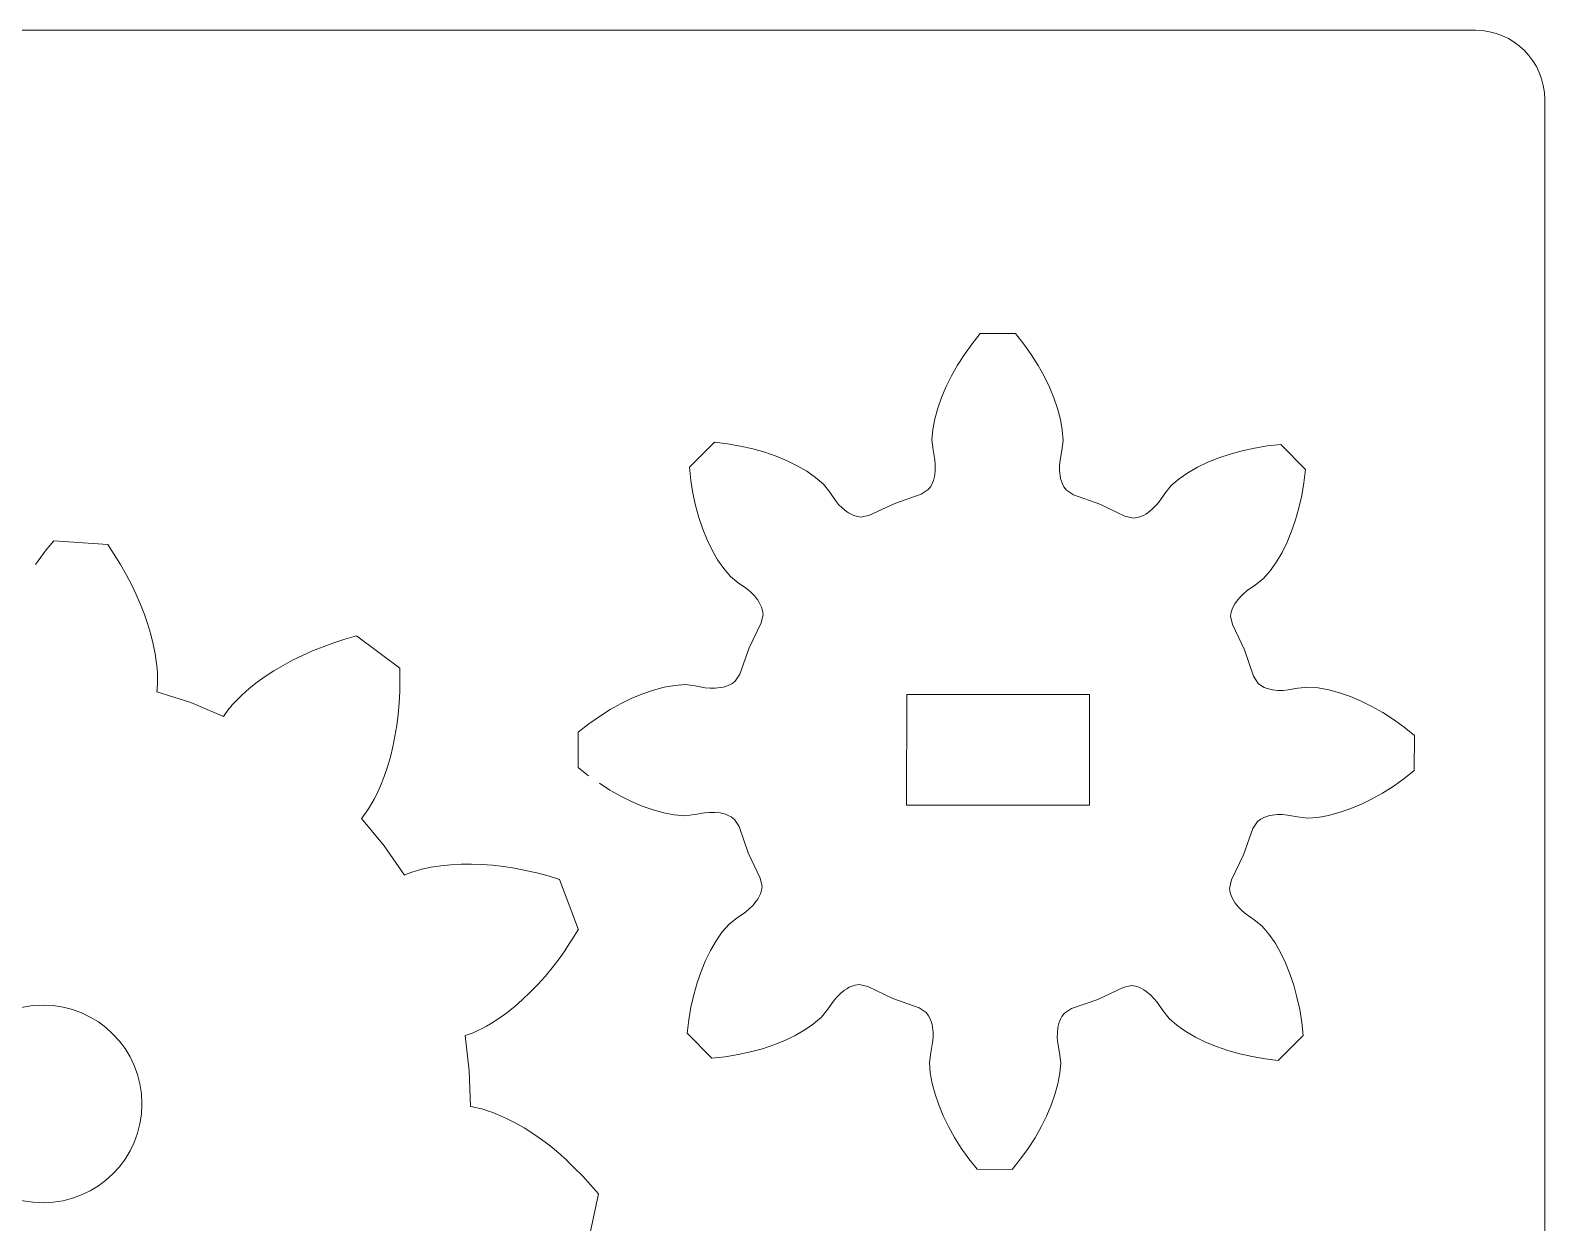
# Model space of a CAD drawing. Header units: centimetres. Extents: x -12 to 12.2, y -9.7 to 9.5.
# Drawn here: x 7.853 to 12.232, y 6.081 to 9.53 of the extents above; entities that cross this region are included whole.
import ezdxf

# ---------------------------------------------------------------- set-up
doc = ezdxf.new("R2010")
doc.units = ezdxf.units.CM
doc.header["$MEASUREMENT"] = 0
doc.layers.add('layer 1', color=7, linetype='Continuous')

msp = doc.modelspace()

# ---------------------------------------------------------------- linework, layer by layer
at = {"layer": 'layer 1', "color": 250, "lineweight": 18}
for points in [[(-11.76837, 9.52994), (-11.76837, 9.52994), (12.03219, 9.52994), (12.03219, 9.52994)], [(12.03219, 9.52994), (12.14265, 9.52994), (12.23219, 9.4404), (12.23219, 9.32994)], [(12.23219, 9.32994), (12.23219, 9.32994), (12.23219, -9.54412), (12.23219, -9.54412)], [(10.57625, 8.62316), (10.57625, 8.62316), (10.60031, 8.65336), (10.60031, 8.65336)], [(10.60031, 8.65336), (10.60031, 8.65336), (10.7022, 8.65296), (10.7022, 8.65296)], [(10.7022, 8.65296), (10.7022, 8.65296), (10.72603, 8.62258), (10.72603, 8.62258)], [(10.53439, 8.56166), (10.53439, 8.56166), (10.55426, 8.59256), (10.55426, 8.59256)], [(10.55426, 8.59256), (10.55426, 8.59256), (10.57625, 8.62316), (10.57625, 8.62316)], [(10.72603, 8.62258), (10.72603, 8.62258), (10.74778, 8.59181), (10.74778, 8.59181)], [(10.74778, 8.59181), (10.74778, 8.59181), (10.76741, 8.56075), (10.76741, 8.56075)], [(10.51667, 8.53054), (10.51667, 8.53054), (10.53439, 8.56166), (10.53439, 8.56166)], [(10.76741, 8.56075), (10.76741, 8.56075), (10.78488, 8.5295), (10.78488, 8.5295)], [(10.48791, 8.46808), (10.48791, 8.46808), (10.50116, 8.49932), (10.50116, 8.49932)], [(10.50116, 8.49932), (10.50116, 8.49932), (10.51667, 8.53054), (10.51667, 8.53054)], [(10.78488, 8.5295), (10.78488, 8.5295), (10.80016, 8.49816), (10.80016, 8.49816)], [(10.80016, 8.49816), (10.80016, 8.49816), (10.81316, 8.46682), (10.81316, 8.46682)], [(10.47703, 8.43693), (10.47703, 8.43693), (10.48791, 8.46808), (10.48791, 8.46808)], [(10.81316, 8.46682), (10.81316, 8.46682), (10.8238, 8.43559), (10.8238, 8.43559)], [(10.46864, 8.406), (10.46864, 8.406), (10.47703, 8.43693), (10.47703, 8.43693)], [(10.8238, 8.43559), (10.8238, 8.43559), (10.83195, 8.40459), (10.83195, 8.40459)], [(10.46052, 8.34533), (10.46052, 8.34533), (10.46298, 8.3754), (10.46298, 8.3754)], [(10.46298, 8.3754), (10.46298, 8.3754), (10.46864, 8.406), (10.46864, 8.406)], [(10.83195, 8.40459), (10.83195, 8.40459), (10.83738, 8.37395), (10.83738, 8.37395)], [(10.83738, 8.37395), (10.83738, 8.37395), (10.8396, 8.34386), (10.8396, 8.34386)], [(9.75899, 8.26655), (9.75899, 8.26655), (9.83131, 8.33832), (9.83131, 8.33832)], [(9.83131, 8.33832), (9.83131, 8.33832), (9.86965, 8.33368), (9.86965, 8.33368)], [(9.86965, 8.33368), (9.86965, 8.33368), (9.90678, 8.3273), (9.90678, 8.3273)], [(9.90678, 8.3273), (9.90678, 8.3273), (9.94263, 8.31922), (9.94263, 8.31922)], [(10.46354, 8.31635), (10.46354, 8.31635), (10.46052, 8.34533), (10.46052, 8.34533)], [(10.8396, 8.34386), (10.8396, 8.34386), (10.83636, 8.3149), (10.83636, 8.3149)], [(11.35727, 8.31374), (11.35727, 8.31374), (11.39318, 8.32154), (11.39318, 8.32154)], [(11.39318, 8.32154), (11.39318, 8.32154), (11.43036, 8.32763), (11.43036, 8.32763)], [(11.43036, 8.32763), (11.43036, 8.32763), (11.46873, 8.33197), (11.46873, 8.33197)], [(11.46873, 8.33197), (11.46873, 8.33197), (11.5405, 8.25964), (11.5405, 8.25964)], [(9.94263, 8.31922), (9.94263, 8.31922), (9.97708, 8.30948), (9.97708, 8.30948)], [(9.97708, 8.30948), (9.97708, 8.30948), (10.01004, 8.29812), (10.01004, 8.29812)], [(10.01004, 8.29812), (10.01004, 8.29812), (10.04139, 8.28515), (10.04139, 8.28515)], [(10.04139, 8.28515), (10.04139, 8.28515), (10.07101, 8.2706), (10.07101, 8.2706)], [(10.46896, 8.28787), (10.46896, 8.28787), (10.46354, 8.31635), (10.46354, 8.31635)], [(10.47017, 8.2733), (10.47017, 8.2733), (10.46896, 8.28787), (10.46896, 8.28787)], [(10.8307, 8.28646), (10.8307, 8.28646), (10.82939, 8.27191), (10.82939, 8.27191)], [(10.83636, 8.3149), (10.83636, 8.3149), (10.8307, 8.28646), (10.8307, 8.28646)], [(11.22852, 8.26611), (11.22852, 8.26611), (11.25824, 8.28044), (11.25824, 8.28044)], [(11.25824, 8.28044), (11.25824, 8.28044), (11.2897, 8.29316), (11.2897, 8.29316)], [(11.2897, 8.29316), (11.2897, 8.29316), (11.32274, 8.30426), (11.32274, 8.30426)], [(11.32274, 8.30426), (11.32274, 8.30426), (11.35727, 8.31374), (11.35727, 8.31374)], [(9.76333, 8.22818), (9.76333, 8.22818), (9.75899, 8.26655), (9.75899, 8.26655)], [(10.07101, 8.2706), (10.07101, 8.2706), (10.09869, 8.25444), (10.09869, 8.25444)], [(10.09869, 8.25444), (10.09869, 8.25444), (10.12419, 8.23661), (10.12419, 8.23661)], [(10.12419, 8.23661), (10.12419, 8.23661), (10.14704, 8.21691), (10.14704, 8.21691)], [(10.46459, 8.22752), (10.46459, 8.22752), (10.46688, 8.23548), (10.46688, 8.23548)], [(10.46688, 8.23548), (10.46688, 8.23548), (10.46848, 8.24327), (10.46848, 8.24327)], [(10.46848, 8.24327), (10.46848, 8.24327), (10.47012, 8.25847), (10.47012, 8.25847)], [(10.47012, 8.25847), (10.47012, 8.25847), (10.47017, 8.2733), (10.47017, 8.2733)], [(10.82939, 8.27191), (10.82939, 8.27191), (10.82932, 8.25707), (10.82932, 8.25707)], [(10.82932, 8.25707), (10.82932, 8.25707), (10.83085, 8.24186), (10.83085, 8.24186)], [(10.83085, 8.24186), (10.83085, 8.24186), (10.83239, 8.23406), (10.83239, 8.23406)], [(10.83239, 8.23406), (10.83239, 8.23406), (10.83461, 8.22608), (10.83461, 8.22608)], [(11.15207, 8.21301), (11.15207, 8.21301), (11.17508, 8.23253), (11.17508, 8.23253)], [(11.17508, 8.23253), (11.17508, 8.23253), (11.20071, 8.25017), (11.20071, 8.25017)], [(11.20071, 8.25017), (11.20071, 8.25017), (11.22852, 8.26611), (11.22852, 8.26611)], [(11.5405, 8.25964), (11.5405, 8.25964), (11.53586, 8.2213), (11.53586, 8.2213)], [(9.76942, 8.191), (9.76942, 8.191), (9.76333, 8.22818), (9.76333, 8.22818)], [(9.77722, 8.15509), (9.77722, 8.15509), (9.76942, 8.191), (9.76942, 8.191)], [(10.14704, 8.21691), (10.14704, 8.21691), (10.16522, 8.19414), (10.16522, 8.19414)], [(10.16522, 8.19414), (10.16522, 8.19414), (10.18133, 8.17003), (10.18133, 8.17003)], [(10.42882, 8.18817), (10.42882, 8.18817), (10.44983, 8.20149), (10.44983, 8.20149)], [(10.44983, 8.20149), (10.44983, 8.20149), (10.45685, 8.21075), (10.45685, 8.21075)], [(10.45685, 8.21075), (10.45685, 8.21075), (10.4614, 8.21932), (10.4614, 8.21932)], [(10.4614, 8.21932), (10.4614, 8.21932), (10.46459, 8.22752), (10.46459, 8.22752)], [(10.83461, 8.22608), (10.83461, 8.22608), (10.83774, 8.21786), (10.83774, 8.21786)], [(10.83774, 8.21786), (10.83774, 8.21786), (10.84222, 8.20926), (10.84222, 8.20926)], [(10.84222, 8.20926), (10.84222, 8.20926), (10.84917, 8.19995), (10.84917, 8.19995)], [(10.84917, 8.19995), (10.84917, 8.19995), (10.87007, 8.18646), (10.87007, 8.18646)], [(11.11741, 8.1664), (11.11741, 8.1664), (11.13371, 8.19038), (11.13371, 8.19038)], [(11.13371, 8.19038), (11.13371, 8.19038), (11.15207, 8.21301), (11.15207, 8.21301)], [(11.53586, 8.2213), (11.53586, 8.2213), (11.52948, 8.18417), (11.52948, 8.18417)], [(9.78669, 8.12056), (9.78669, 8.12056), (9.77722, 8.15509), (9.77722, 8.15509)], [(10.18133, 8.17003), (10.18133, 8.17003), (10.19069, 8.15881), (10.19069, 8.15881)], [(10.19069, 8.15881), (10.19069, 8.15881), (10.20114, 8.14828), (10.20114, 8.14828)], [(10.20114, 8.14828), (10.20114, 8.14828), (10.21297, 8.13859), (10.21297, 8.13859)], [(10.27989, 8.12716), (10.27989, 8.12716), (10.35276, 8.16154), (10.35276, 8.16154)], [(10.35276, 8.16154), (10.35276, 8.16154), (10.42882, 8.18817), (10.42882, 8.18817)], [(10.87007, 8.18646), (10.87007, 8.18646), (10.94592, 8.15924), (10.94592, 8.15924)], [(10.94592, 8.15924), (10.94592, 8.15924), (11.01854, 8.12429), (11.01854, 8.12429)], [(11.08553, 8.13521), (11.08553, 8.13521), (11.09744, 8.1448), (11.09744, 8.1448)], [(11.09744, 8.1448), (11.09744, 8.1448), (11.10797, 8.15525), (11.10797, 8.15525)], [(11.10797, 8.15525), (11.10797, 8.15525), (11.11741, 8.1664), (11.11741, 8.1664)], [(11.5214, 8.14833), (11.5214, 8.14833), (11.51166, 8.11388), (11.51166, 8.11388)], [(11.52948, 8.18417), (11.52948, 8.18417), (11.5214, 8.14833), (11.5214, 8.14833)], [(9.7978, 8.08752), (9.7978, 8.08752), (9.78669, 8.12056), (9.78669, 8.12056)], [(10.21297, 8.13859), (10.21297, 8.13859), (10.21958, 8.13417), (10.21958, 8.13417)], [(10.21958, 8.13417), (10.21958, 8.13417), (10.22679, 8.13009), (10.22679, 8.13009)], [(10.22679, 8.13009), (10.22679, 8.13009), (10.23482, 8.1265), (10.23482, 8.1265)], [(10.23482, 8.1265), (10.23482, 8.1265), (10.24407, 8.12358), (10.24407, 8.12358)], [(10.24407, 8.12358), (10.24407, 8.12358), (10.25556, 8.12191), (10.25556, 8.12191)], [(10.25556, 8.12191), (10.25556, 8.12191), (10.27989, 8.12716), (10.27989, 8.12716)], [(11.01854, 8.12429), (11.01854, 8.12429), (11.04281, 8.11886), (11.04281, 8.11886)], [(11.04281, 8.11886), (11.04281, 8.11886), (11.05432, 8.12044), (11.05432, 8.12044)], [(11.05432, 8.12044), (11.05432, 8.12044), (11.06359, 8.12328), (11.06359, 8.12328)], [(11.06359, 8.12328), (11.06359, 8.12328), (11.07165, 8.12682), (11.07165, 8.12682)], [(11.07165, 8.12682), (11.07165, 8.12682), (11.07889, 8.13083), (11.07889, 8.13083)], [(11.07889, 8.13083), (11.07889, 8.13083), (11.08553, 8.13521), (11.08553, 8.13521)], [(11.51166, 8.11388), (11.51166, 8.11388), (11.5003, 8.08091), (11.5003, 8.08091)], [(9.81052, 8.05606), (9.81052, 8.05606), (9.7978, 8.08752), (9.7978, 8.08752)], [(11.5003, 8.08091), (11.5003, 8.08091), (11.48733, 8.04956), (11.48733, 8.04956)], [(7.92152, 8.05309), (7.92152, 8.05309), (8.07711, 8.0427), (8.07711, 8.0427)], [(8.07711, 8.0427), (8.07711, 8.0427), (8.09614, 8.01404), (8.09614, 8.01404)], [(8.09614, 8.01404), (8.09614, 8.01404), (8.11391, 7.98523), (8.11391, 7.98523)], [(9.82484, 8.02634), (9.82484, 8.02634), (9.81052, 8.05606), (9.81052, 8.05606)], [(9.84079, 7.99853), (9.84079, 7.99853), (9.82484, 8.02634), (9.82484, 8.02634)], [(11.47278, 8.01995), (11.47278, 8.01995), (11.45662, 7.99227), (11.45662, 7.99227)], [(11.48733, 8.04956), (11.48733, 8.04956), (11.47278, 8.01995), (11.47278, 8.01995)], [(8.11391, 7.98523), (8.11391, 7.98523), (8.13042, 7.95632), (8.13042, 7.95632)], [(9.85842, 7.9729), (9.85842, 7.9729), (9.84079, 7.99853), (9.84079, 7.99853)], [(9.87794, 7.94989), (9.87794, 7.94989), (9.85842, 7.9729), (9.85842, 7.9729)], [(11.45662, 7.99227), (11.45662, 7.99227), (11.43879, 7.96677), (11.43879, 7.96677)], [(8.13042, 7.95632), (8.13042, 7.95632), (8.14565, 7.92734), (8.14565, 7.92734)], [(8.14565, 7.92734), (8.14565, 7.92734), (8.15958, 7.89834), (8.15958, 7.89834)], [(9.90057, 7.93153), (9.90057, 7.93153), (9.87794, 7.94989), (9.87794, 7.94989)], [(9.92455, 7.91523), (9.92455, 7.91523), (9.90057, 7.93153), (9.90057, 7.93153)], [(11.39632, 7.92573), (11.39632, 7.92573), (11.37221, 7.90962), (11.37221, 7.90962)], [(11.41909, 7.94391), (11.41909, 7.94391), (11.39632, 7.92573), (11.39632, 7.92573)], [(11.43879, 7.96677), (11.43879, 7.96677), (11.41909, 7.94391), (11.41909, 7.94391)], [(8.15958, 7.89834), (8.15958, 7.89834), (8.1722, 7.86935), (8.1722, 7.86935)], [(9.9357, 7.90579), (9.9357, 7.90579), (9.92455, 7.91523), (9.92455, 7.91523)], [(9.94616, 7.89526), (9.94616, 7.89526), (9.9357, 7.90579), (9.9357, 7.90579)], [(9.95574, 7.88335), (9.95574, 7.88335), (9.94616, 7.89526), (9.94616, 7.89526)], [(9.96012, 7.87671), (9.96012, 7.87671), (9.95574, 7.88335), (9.95574, 7.88335)], [(11.35046, 7.88982), (11.35046, 7.88982), (11.34077, 7.87798), (11.34077, 7.87798)], [(11.36099, 7.90026), (11.36099, 7.90026), (11.35046, 7.88982), (11.35046, 7.88982)], [(11.37221, 7.90962), (11.37221, 7.90962), (11.36099, 7.90026), (11.36099, 7.90026)], [(8.1722, 7.86935), (8.1722, 7.86935), (8.18349, 7.84041), (8.18349, 7.84041)], [(8.18349, 7.84041), (8.18349, 7.84041), (8.19342, 7.81157), (8.19342, 7.81157)], [(9.96414, 7.86947), (9.96414, 7.86947), (9.96012, 7.87671), (9.96012, 7.87671)], [(9.96767, 7.86141), (9.96767, 7.86141), (9.96414, 7.86947), (9.96414, 7.86947)], [(9.96666, 7.81636), (9.96666, 7.81636), (9.9721, 7.84063), (9.9721, 7.84063)], [(9.97051, 7.85214), (9.97051, 7.85214), (9.96767, 7.86141), (9.96767, 7.86141)], [(9.9721, 7.84063), (9.9721, 7.84063), (9.97051, 7.85214), (9.97051, 7.85214)], [(11.32576, 7.84689), (11.32576, 7.84689), (11.32409, 7.83539), (11.32409, 7.83539)], [(11.32868, 7.85613), (11.32868, 7.85613), (11.32576, 7.84689), (11.32576, 7.84689)], [(11.33228, 7.86416), (11.33228, 7.86416), (11.32868, 7.85613), (11.32868, 7.85613)], [(11.33635, 7.87138), (11.33635, 7.87138), (11.33228, 7.86416), (11.33228, 7.86416)], [(11.34077, 7.87798), (11.34077, 7.87798), (11.33635, 7.87138), (11.33635, 7.87138)], [(8.19342, 7.81157), (8.19342, 7.81157), (8.20196, 7.78287), (8.20196, 7.78287)], [(9.93171, 7.74374), (9.93171, 7.74374), (9.96666, 7.81636), (9.96666, 7.81636)], [(11.32409, 7.83539), (11.32409, 7.83539), (11.32934, 7.81107), (11.32934, 7.81107)], [(11.32934, 7.81107), (11.32934, 7.81107), (11.36373, 7.73819), (11.36373, 7.73819)], [(8.20196, 7.78287), (8.20196, 7.78287), (8.20905, 7.75434), (8.20905, 7.75434)], [(8.20905, 7.75434), (8.20905, 7.75434), (8.21465, 7.72606), (8.21465, 7.72606)], [(8.69975, 7.74703), (8.69975, 7.74703), (8.73105, 7.75836), (8.73105, 7.75836)], [(8.73105, 7.75836), (8.73105, 7.75836), (8.76325, 7.7688), (8.76325, 7.7688)], [(8.76325, 7.7688), (8.76325, 7.7688), (8.79632, 7.77832), (8.79632, 7.77832)], [(8.79632, 7.77832), (8.79632, 7.77832), (8.92159, 7.68546), (8.92159, 7.68546)], [(8.21465, 7.72606), (8.21465, 7.72606), (8.21865, 7.69807), (8.21865, 7.69807)], [(8.58424, 7.6931), (8.58424, 7.6931), (8.61158, 7.70783), (8.61158, 7.70783)], [(8.61158, 7.70783), (8.61158, 7.70783), (8.63998, 7.72174), (8.63998, 7.72174)], [(8.63998, 7.72174), (8.63998, 7.72174), (8.66938, 7.73482), (8.66938, 7.73482)], [(8.66938, 7.73482), (8.66938, 7.73482), (8.69975, 7.74703), (8.69975, 7.74703)], [(9.90449, 7.66789), (9.90449, 7.66789), (9.93171, 7.74374), (9.93171, 7.74374)], [(11.36373, 7.73819), (11.36373, 7.73819), (11.39035, 7.66213), (11.39035, 7.66213)], [(8.21865, 7.69807), (8.21865, 7.69807), (8.22002, 7.68421), (8.22002, 7.68421)], [(8.22002, 7.68421), (8.22002, 7.68421), (8.22093, 7.67045), (8.22093, 7.67045)], [(8.22093, 7.67045), (8.22093, 7.67045), (8.22135, 7.65681), (8.22135, 7.65681)], [(8.5329, 7.66121), (8.5329, 7.66121), (8.55799, 7.67755), (8.55799, 7.67755)], [(8.55799, 7.67755), (8.55799, 7.67755), (8.58424, 7.6931), (8.58424, 7.6931)], [(8.92159, 7.68546), (8.92159, 7.68546), (8.9221, 7.65106), (8.9221, 7.65106)], [(9.89101, 7.64699), (9.89101, 7.64699), (9.90449, 7.66789), (9.90449, 7.66789)], [(8.21984, 7.62335), (8.21984, 7.62335), (8.21898, 7.61681), (8.21898, 7.61681)], [(8.22049, 7.62995), (8.22049, 7.62995), (8.21984, 7.62335), (8.21984, 7.62335)], [(8.22094, 7.6366), (8.22094, 7.6366), (8.22049, 7.62995), (8.22049, 7.62995)], [(8.22122, 7.6433), (8.22122, 7.6433), (8.22094, 7.6366), (8.22094, 7.6366)], [(8.22136, 7.65003), (8.22136, 7.65003), (8.22122, 7.6433), (8.22122, 7.6433)], [(8.22135, 7.65681), (8.22135, 7.65681), (8.22136, 7.65003), (8.22136, 7.65003)], [(8.46526, 7.60742), (8.46526, 7.60742), (8.48644, 7.62615), (8.48644, 7.62615)], [(8.48644, 7.62615), (8.48644, 7.62615), (8.50902, 7.64408), (8.50902, 7.64408)], [(8.50902, 7.64408), (8.50902, 7.64408), (8.5329, 7.66121), (8.5329, 7.66121)], [(8.9221, 7.65106), (8.9221, 7.65106), (8.92148, 7.61722), (8.92148, 7.61722)], [(9.62413, 7.61098), (9.62413, 7.61098), (9.65536, 7.62162), (9.65536, 7.62162)], [(9.65536, 7.62162), (9.65536, 7.62162), (9.68637, 7.62977), (9.68637, 7.62977)], [(9.68637, 7.62977), (9.68637, 7.62977), (9.717, 7.6352), (9.717, 7.6352)], [(9.717, 7.6352), (9.717, 7.6352), (9.74709, 7.63742), (9.74709, 7.63742)], [(9.74709, 7.63742), (9.74709, 7.63742), (9.77605, 7.63418), (9.77605, 7.63418)], [(9.77605, 7.63418), (9.77605, 7.63418), (9.80449, 7.62852), (9.80449, 7.62852)], [(9.80449, 7.62852), (9.80449, 7.62852), (9.81904, 7.62721), (9.81904, 7.62721)], [(9.81904, 7.62721), (9.81904, 7.62721), (9.83388, 7.62714), (9.83388, 7.62714)], [(9.83388, 7.62714), (9.83388, 7.62714), (9.84909, 7.62867), (9.84909, 7.62867)], [(9.84909, 7.62867), (9.84909, 7.62867), (9.8569, 7.63021), (9.8569, 7.63021)], [(9.8569, 7.63021), (9.8569, 7.63021), (9.86487, 7.63243), (9.86487, 7.63243)], [(9.86487, 7.63243), (9.86487, 7.63243), (9.8731, 7.63556), (9.8731, 7.63556)], [(9.8731, 7.63556), (9.8731, 7.63556), (9.8817, 7.64004), (9.8817, 7.64004)], [(9.8817, 7.64004), (9.8817, 7.64004), (9.89101, 7.64699), (9.89101, 7.64699)], [(11.39035, 7.66213), (11.39035, 7.66213), (11.40368, 7.64112), (11.40368, 7.64112)], [(11.40368, 7.64112), (11.40368, 7.64112), (11.41293, 7.63411), (11.41293, 7.63411)], [(11.41293, 7.63411), (11.41293, 7.63411), (11.4215, 7.62955), (11.4215, 7.62955)], [(11.4215, 7.62955), (11.4215, 7.62955), (11.4297, 7.62636), (11.4297, 7.62636)], [(11.4297, 7.62636), (11.4297, 7.62636), (11.43766, 7.62408), (11.43766, 7.62408)], [(11.43766, 7.62408), (11.43766, 7.62408), (11.44545, 7.62248), (11.44545, 7.62248)], [(11.44545, 7.62248), (11.44545, 7.62248), (11.46065, 7.62083), (11.46065, 7.62083)], [(11.46065, 7.62083), (11.46065, 7.62083), (11.47549, 7.62078), (11.47549, 7.62078)], [(11.47549, 7.62078), (11.47549, 7.62078), (11.49005, 7.62199), (11.49005, 7.62199)], [(11.49005, 7.62199), (11.49005, 7.62199), (11.51853, 7.62742), (11.51853, 7.62742)], [(11.51853, 7.62742), (11.51853, 7.62742), (11.54751, 7.63044), (11.54751, 7.63044)], [(11.54751, 7.63044), (11.54751, 7.63044), (11.57758, 7.62798), (11.57758, 7.62798)], [(11.57758, 7.62798), (11.57758, 7.62798), (11.60818, 7.62232), (11.60818, 7.62232)], [(11.60818, 7.62232), (11.60818, 7.62232), (11.63911, 7.61393), (11.63911, 7.61393)], [(8.21898, 7.61681), (8.21898, 7.61681), (8.31716, 7.5853), (8.31716, 7.5853)], [(8.31716, 7.5853), (8.31716, 7.5853), (8.41238, 7.54571), (8.41238, 7.54571)], [(8.43208, 7.57257), (8.43208, 7.57257), (8.43648, 7.57772), (8.43648, 7.57772)], [(8.43648, 7.57772), (8.43648, 7.57772), (8.44564, 7.58785), (8.44564, 7.58785)], [(8.44564, 7.58785), (8.44564, 7.58785), (8.45524, 7.59774), (8.45524, 7.59774)], [(8.45524, 7.59774), (8.45524, 7.59774), (8.46526, 7.60742), (8.46526, 7.60742)], [(8.91974, 7.58397), (8.91974, 7.58397), (8.91688, 7.55136), (8.91688, 7.55136)], [(8.92148, 7.61722), (8.92148, 7.61722), (8.91974, 7.58397), (8.91974, 7.58397)], [(9.5302, 7.56523), (9.5302, 7.56523), (9.56145, 7.5827), (9.56145, 7.5827)], [(9.56145, 7.5827), (9.56145, 7.5827), (9.59279, 7.59797), (9.59279, 7.59797)], [(9.59279, 7.59797), (9.59279, 7.59797), (9.62413, 7.61098), (9.62413, 7.61098)], [(11.63911, 7.61393), (11.63911, 7.61393), (11.67026, 7.60304), (11.67026, 7.60304)], [(11.67026, 7.60304), (11.67026, 7.60304), (11.7015, 7.5898), (11.7015, 7.5898)], [(11.7015, 7.5898), (11.7015, 7.5898), (11.73272, 7.57428), (11.73272, 7.57428)], [(8.41238, 7.54571), (8.41238, 7.54571), (8.41595, 7.55126), (8.41595, 7.55126)], [(8.41595, 7.55126), (8.41595, 7.55126), (8.41974, 7.5567), (8.41974, 7.5567)], [(8.41974, 7.5567), (8.41974, 7.5567), (8.4237, 7.56206), (8.4237, 7.56206)], [(8.4237, 7.56206), (8.4237, 7.56206), (8.42782, 7.56735), (8.42782, 7.56735)], [(8.42782, 7.56735), (8.42782, 7.56735), (8.43208, 7.57257), (8.43208, 7.57257)], [(8.91688, 7.55136), (8.91688, 7.55136), (8.91292, 7.51943), (8.91292, 7.51943)], [(9.46838, 7.52385), (9.46838, 7.52385), (9.49915, 7.5456), (9.49915, 7.5456)], [(9.49915, 7.5456), (9.49915, 7.5456), (9.5302, 7.56523), (9.5302, 7.56523)], [(11.73272, 7.57428), (11.73272, 7.57428), (11.76383, 7.55656), (11.76383, 7.55656)], [(11.76383, 7.55656), (11.76383, 7.55656), (11.79474, 7.53669), (11.79474, 7.53669)], [(11.79474, 7.53669), (11.79474, 7.53669), (11.82534, 7.51471), (11.82534, 7.51471)], [(8.90787, 7.48821), (8.90787, 7.48821), (8.90172, 7.45777), (8.90172, 7.45777)], [(8.91292, 7.51943), (8.91292, 7.51943), (8.90787, 7.48821), (8.90787, 7.48821)], [(9.4376, 7.39813), (9.4376, 7.39813), (9.43799, 7.50002), (9.43799, 7.50002)], [(9.43799, 7.50002), (9.43799, 7.50002), (9.46838, 7.52385), (9.46838, 7.52385)], [(11.82534, 7.51471), (11.82534, 7.51471), (11.85554, 7.49065), (11.85554, 7.49065)], [(11.85554, 7.49065), (11.85554, 7.49065), (11.85514, 7.38875), (11.85514, 7.38875)], [(8.90172, 7.45777), (8.90172, 7.45777), (8.89448, 7.42813), (8.89448, 7.42813)], [(8.89448, 7.42813), (8.89448, 7.42813), (8.88614, 7.39937), (8.88614, 7.39937)], [(8.87669, 7.37154), (8.87669, 7.37154), (8.86611, 7.34472), (8.86611, 7.34472)], [(8.88614, 7.39937), (8.88614, 7.39937), (8.87669, 7.37154), (8.87669, 7.37154)], [(9.4678, 7.37407), (9.4678, 7.37407), (9.4376, 7.39813), (9.4376, 7.39813)], [(11.82476, 7.36493), (11.82476, 7.36493), (11.79399, 7.34318), (11.79399, 7.34318)], [(11.85514, 7.38875), (11.85514, 7.38875), (11.82476, 7.36493), (11.82476, 7.36493)], [(8.85435, 7.31902), (8.85435, 7.31902), (8.848, 7.30661), (8.848, 7.30661)], [(8.86611, 7.34472), (8.86611, 7.34472), (8.85435, 7.31902), (8.85435, 7.31902)], [(9.59164, 7.29898), (9.59164, 7.29898), (9.56041, 7.31449), (9.56041, 7.31449)], [(11.76293, 7.32355), (11.76293, 7.32355), (11.73168, 7.30607), (11.73168, 7.30607)], [(11.79399, 7.34318), (11.79399, 7.34318), (11.76293, 7.32355), (11.76293, 7.32355)], [(8.82689, 7.27154), (8.82689, 7.27154), (8.82304, 7.26606), (8.82304, 7.26606)], [(8.83065, 7.27714), (8.83065, 7.27714), (8.82689, 7.27154), (8.82689, 7.27154)], [(8.8343, 7.28284), (8.8343, 7.28284), (8.83065, 7.27714), (8.83065, 7.27714)], [(8.84132, 7.29455), (8.84132, 7.29455), (8.8343, 7.28284), (8.8343, 7.28284)], [(8.848, 7.30661), (8.848, 7.30661), (8.84132, 7.29455), (8.84132, 7.29455)], [(9.62288, 7.28573), (9.62288, 7.28573), (9.59164, 7.29898), (9.59164, 7.29898)], [(9.65402, 7.27484), (9.65402, 7.27484), (9.62288, 7.28573), (9.62288, 7.28573)], [(9.68495, 7.26645), (9.68495, 7.26645), (9.65402, 7.27484), (9.65402, 7.27484)], [(11.669, 7.2778), (11.669, 7.2778), (11.63777, 7.26715), (11.63777, 7.26715)], [(11.70034, 7.2908), (11.70034, 7.2908), (11.669, 7.2778), (11.669, 7.2778)], [(11.73168, 7.30607), (11.73168, 7.30607), (11.70034, 7.2908), (11.70034, 7.2908)], [(8.81495, 7.2555), (8.81495, 7.2555), (8.81068, 7.25047), (8.81068, 7.25047)], [(8.81068, 7.25047), (8.81068, 7.25047), (8.87624, 7.17088), (8.87624, 7.17088)], [(8.81906, 7.26071), (8.81906, 7.26071), (8.81495, 7.2555), (8.81495, 7.2555)], [(8.82304, 7.26606), (8.82304, 7.26606), (8.81906, 7.26071), (8.81906, 7.26071)], [(9.71555, 7.26079), (9.71555, 7.26079), (9.68495, 7.26645), (9.68495, 7.26645)], [(9.74562, 7.25834), (9.74562, 7.25834), (9.71555, 7.26079), (9.71555, 7.26079)], [(9.7746, 7.26136), (9.7746, 7.26136), (9.74562, 7.25834), (9.74562, 7.25834)], [(9.80309, 7.26678), (9.80309, 7.26678), (9.7746, 7.26136), (9.7746, 7.26136)], [(9.81765, 7.26799), (9.81765, 7.26799), (9.80309, 7.26678), (9.80309, 7.26678)], [(9.83249, 7.26793), (9.83249, 7.26793), (9.81765, 7.26799), (9.81765, 7.26799)], [(9.84769, 7.2663), (9.84769, 7.2663), (9.83249, 7.26793), (9.83249, 7.26793)], [(9.85548, 7.26469), (9.85548, 7.26469), (9.84769, 7.2663), (9.84769, 7.2663)], [(9.86344, 7.26241), (9.86344, 7.26241), (9.85548, 7.26469), (9.85548, 7.26469)], [(9.87163, 7.25922), (9.87163, 7.25922), (9.86344, 7.26241), (9.86344, 7.26241)], [(9.8802, 7.25467), (9.8802, 7.25467), (9.87163, 7.25922), (9.87163, 7.25922)], [(9.88946, 7.24765), (9.88946, 7.24765), (9.8802, 7.25467), (9.8802, 7.25467)], [(9.90278, 7.22664), (9.90278, 7.22664), (9.88946, 7.24765), (9.88946, 7.24765)], [(9.92941, 7.15058), (9.92941, 7.15058), (9.90278, 7.22664), (9.90278, 7.22664)], [(11.40213, 7.24179), (11.40213, 7.24179), (11.38864, 7.22088), (11.38864, 7.22088)], [(11.41144, 7.24873), (11.41144, 7.24873), (11.40213, 7.24179), (11.40213, 7.24179)], [(11.42004, 7.25321), (11.42004, 7.25321), (11.41144, 7.24873), (11.41144, 7.24873)], [(11.42826, 7.25635), (11.42826, 7.25635), (11.42004, 7.25321), (11.42004, 7.25321)], [(11.43624, 7.25857), (11.43624, 7.25857), (11.42826, 7.25635), (11.42826, 7.25635)], [(11.44404, 7.2601), (11.44404, 7.2601), (11.43624, 7.25857), (11.43624, 7.25857)], [(11.45926, 7.26163), (11.45926, 7.26163), (11.44404, 7.2601), (11.44404, 7.2601)], [(11.47409, 7.26157), (11.47409, 7.26157), (11.45926, 7.26163), (11.45926, 7.26163)], [(11.48864, 7.26025), (11.48864, 7.26025), (11.47409, 7.26157), (11.47409, 7.26157)], [(11.51708, 7.25459), (11.51708, 7.25459), (11.48864, 7.26025), (11.48864, 7.26025)], [(11.54604, 7.25135), (11.54604, 7.25135), (11.51708, 7.25459), (11.51708, 7.25459)], [(11.57613, 7.25358), (11.57613, 7.25358), (11.54604, 7.25135), (11.54604, 7.25135)], [(11.60677, 7.259), (11.60677, 7.259), (11.57613, 7.25358), (11.57613, 7.25358)], [(11.63777, 7.26715), (11.63777, 7.26715), (11.60677, 7.259), (11.60677, 7.259)], [(11.38864, 7.22088), (11.38864, 7.22088), (11.36142, 7.14503), (11.36142, 7.14503)], [(8.87624, 7.17088), (8.87624, 7.17088), (8.93494, 7.0861), (8.93494, 7.0861)], [(9.9638, 7.07771), (9.9638, 7.07771), (9.92941, 7.15058), (9.92941, 7.15058)], [(11.36142, 7.14503), (11.36142, 7.14503), (11.32647, 7.07242), (11.32647, 7.07242)], [(8.94708, 7.09137), (8.94708, 7.09137), (8.95331, 7.09374), (8.95331, 7.09374)], [(8.95331, 7.09374), (8.95331, 7.09374), (8.95964, 7.09595), (8.95964, 7.09595)], [(8.95964, 7.09595), (8.95964, 7.09595), (8.96605, 7.09804), (8.96605, 7.09804)], [(8.96605, 7.09804), (8.96605, 7.09804), (8.97253, 7.1), (8.97253, 7.1)], [(8.97253, 7.1), (8.97253, 7.1), (8.9857, 7.10357), (8.9857, 7.10357)], [(8.9857, 7.10357), (8.9857, 7.10357), (8.99913, 7.1067), (8.99913, 7.1067)], [(8.99913, 7.1067), (8.99913, 7.1067), (9.01279, 7.10942), (9.01279, 7.10942)], [(9.01279, 7.10942), (9.01279, 7.10942), (9.04074, 7.11373), (9.04074, 7.11373)], [(9.04074, 7.11373), (9.04074, 7.11373), (9.06943, 7.1166), (9.06943, 7.1166)], [(9.06943, 7.1166), (9.06943, 7.1166), (9.09877, 7.11811), (9.09877, 7.11811)], [(9.09877, 7.11811), (9.09877, 7.11811), (9.12872, 7.11829), (9.12872, 7.11829)], [(9.12872, 7.11829), (9.12872, 7.11829), (9.1592, 7.11718), (9.1592, 7.11718)], [(9.1592, 7.11718), (9.1592, 7.11718), (9.19017, 7.11479), (9.19017, 7.11479)], [(9.19017, 7.11479), (9.19017, 7.11479), (9.22158, 7.11114), (9.22158, 7.11114)], [(9.22158, 7.11114), (9.22158, 7.11114), (9.25339, 7.10624), (9.25339, 7.10624)], [(9.25339, 7.10624), (9.25339, 7.10624), (9.28554, 7.1001), (9.28554, 7.1001)], [(9.28554, 7.1001), (9.28554, 7.1001), (9.318, 7.09271), (9.318, 7.09271)], [(8.93494, 7.0861), (8.93494, 7.0861), (8.94095, 7.08883), (8.94095, 7.08883)], [(8.94095, 7.08883), (8.94095, 7.08883), (8.94708, 7.09137), (8.94708, 7.09137)], [(9.318, 7.09271), (9.318, 7.09271), (9.35073, 7.08408), (9.35073, 7.08408)], [(9.35073, 7.08408), (9.35073, 7.08408), (9.38369, 7.07421), (9.38369, 7.07421)], [(9.38369, 7.07421), (9.38369, 7.07421), (9.43887, 6.92836), (9.43887, 6.92836)], [(9.96905, 7.05338), (9.96905, 7.05338), (9.9638, 7.07771), (9.9638, 7.07771)], [(9.96737, 7.04189), (9.96737, 7.04189), (9.96905, 7.05338), (9.96905, 7.05338)], [(11.32647, 7.07242), (11.32647, 7.07242), (11.32104, 7.04815), (11.32104, 7.04815)], [(9.94268, 6.99896), (9.94268, 6.99896), (9.95236, 7.01079), (9.95236, 7.01079)], [(9.95236, 7.01079), (9.95236, 7.01079), (9.95679, 7.0174), (9.95679, 7.0174)], [(9.95679, 7.0174), (9.95679, 7.0174), (9.96086, 7.02461), (9.96086, 7.02461)], [(9.96086, 7.02461), (9.96086, 7.02461), (9.96446, 7.03264), (9.96446, 7.03264)], [(9.96446, 7.03264), (9.96446, 7.03264), (9.96737, 7.04189), (9.96737, 7.04189)], [(11.32104, 7.04815), (11.32104, 7.04815), (11.32262, 7.03663), (11.32262, 7.03663)], [(11.32262, 7.03663), (11.32262, 7.03663), (11.32546, 7.02736), (11.32546, 7.02736)], [(11.32546, 7.02736), (11.32546, 7.02736), (11.329, 7.0193), (11.329, 7.0193)], [(11.329, 7.0193), (11.329, 7.0193), (11.33301, 7.01206), (11.33301, 7.01206)], [(11.33301, 7.01206), (11.33301, 7.01206), (11.33739, 7.00543), (11.33739, 7.00543)], [(9.87405, 6.94486), (9.87405, 6.94486), (9.89682, 6.96304), (9.89682, 6.96304)], [(9.89682, 6.96304), (9.89682, 6.96304), (9.92093, 6.97915), (9.92093, 6.97915)], [(9.92093, 6.97915), (9.92093, 6.97915), (9.93214, 6.98851), (9.93214, 6.98851)], [(9.93214, 6.98851), (9.93214, 6.98851), (9.94268, 6.99896), (9.94268, 6.99896)], [(11.33739, 7.00543), (11.33739, 7.00543), (11.34698, 6.99351), (11.34698, 6.99351)], [(11.34698, 6.99351), (11.34698, 6.99351), (11.35743, 6.98298), (11.35743, 6.98298)], [(11.35743, 6.98298), (11.35743, 6.98298), (11.36858, 6.97354), (11.36858, 6.97354)], [(11.36858, 6.97354), (11.36858, 6.97354), (11.39256, 6.95724), (11.39256, 6.95724)], [(9.4376, 6.92836), (9.4376, 6.92836), (9.41943, 6.89915), (9.41943, 6.89915)], [(9.83651, 6.89651), (9.83651, 6.89651), (9.85434, 6.92201), (9.85434, 6.92201)], [(9.85434, 6.92201), (9.85434, 6.92201), (9.87405, 6.94486), (9.87405, 6.94486)], [(11.39256, 6.95724), (11.39256, 6.95724), (11.41519, 6.93888), (11.41519, 6.93888)], [(11.41519, 6.93888), (11.41519, 6.93888), (11.43471, 6.91588), (11.43471, 6.91588)], [(9.41943, 6.89915), (9.41943, 6.89915), (9.40061, 6.87102), (9.40061, 6.87102)], [(9.82036, 6.86882), (9.82036, 6.86882), (9.83651, 6.89651), (9.83651, 6.89651)], [(11.43471, 6.91588), (11.43471, 6.91588), (11.45235, 6.89024), (11.45235, 6.89024)], [(11.45235, 6.89024), (11.45235, 6.89024), (11.46829, 6.86244), (11.46829, 6.86244)], [(9.38244, 6.84399), (9.38244, 6.84399), (9.36241, 6.8181), (9.36241, 6.8181)], [(9.40188, 6.87102), (9.40188, 6.87102), (9.38244, 6.84399), (9.38244, 6.84399)], [(9.79283, 6.80786), (9.79283, 6.80786), (9.8058, 6.83921), (9.8058, 6.83921)], [(9.8058, 6.83921), (9.8058, 6.83921), (9.82036, 6.86882), (9.82036, 6.86882)], [(11.46829, 6.86244), (11.46829, 6.86244), (11.48262, 6.83271), (11.48262, 6.83271)], [(11.48262, 6.83271), (11.48262, 6.83271), (11.49534, 6.80126), (11.49534, 6.80126)], [(9.34182, 6.79337), (9.34182, 6.79337), (9.32069, 6.76985), (9.32069, 6.76985)], [(9.36241, 6.8181), (9.36241, 6.8181), (9.34182, 6.79337), (9.34182, 6.79337)], [(9.78147, 6.7749), (9.78147, 6.7749), (9.79283, 6.80786), (9.79283, 6.80786)], [(11.49534, 6.80126), (11.49534, 6.80126), (11.50645, 6.76821), (11.50645, 6.76821)], [(9.29906, 6.74756), (9.29906, 6.74756), (9.27694, 6.72655), (9.27694, 6.72655)], [(9.32069, 6.76985), (9.32069, 6.76985), (9.29906, 6.74756), (9.29906, 6.74756)], [(9.77173, 6.74045), (9.77173, 6.74045), (9.78147, 6.7749), (9.78147, 6.7749)], [(10.19569, 6.74398), (10.19569, 6.74398), (10.18516, 6.73352), (10.18516, 6.73352)], [(10.20761, 6.75357), (10.20761, 6.75357), (10.19569, 6.74398), (10.19569, 6.74398)], [(10.21424, 6.75794), (10.21424, 6.75794), (10.20761, 6.75357), (10.20761, 6.75357)], [(10.22148, 6.76195), (10.22148, 6.76195), (10.21424, 6.75794), (10.21424, 6.75794)], [(10.22954, 6.76549), (10.22954, 6.76549), (10.22148, 6.76195), (10.22148, 6.76195)], [(10.23881, 6.76833), (10.23881, 6.76833), (10.22954, 6.76549), (10.22954, 6.76549)], [(10.25033, 6.76991), (10.25033, 6.76991), (10.23881, 6.76833), (10.23881, 6.76833)], [(10.2746, 6.76448), (10.2746, 6.76448), (10.25033, 6.76991), (10.25033, 6.76991)], [(10.34721, 6.72953), (10.34721, 6.72953), (10.2746, 6.76448), (10.2746, 6.76448)], [(11.01325, 6.76162), (11.01325, 6.76162), (10.94037, 6.72723), (10.94037, 6.72723)], [(11.03757, 6.76687), (11.03757, 6.76687), (11.01325, 6.76162), (11.01325, 6.76162)], [(11.04907, 6.76519), (11.04907, 6.76519), (11.03757, 6.76687), (11.03757, 6.76687)], [(11.05831, 6.76228), (11.05831, 6.76228), (11.04907, 6.76519), (11.04907, 6.76519)], [(11.06634, 6.75868), (11.06634, 6.75868), (11.05831, 6.76228), (11.05831, 6.76228)], [(11.07356, 6.75461), (11.07356, 6.75461), (11.06634, 6.75868), (11.06634, 6.75868)], [(11.08016, 6.75018), (11.08016, 6.75018), (11.07356, 6.75461), (11.07356, 6.75461)], [(11.092, 6.7405), (11.092, 6.7405), (11.08016, 6.75018), (11.08016, 6.75018)], [(11.50645, 6.76821), (11.50645, 6.76821), (11.51592, 6.73368), (11.51592, 6.73368)], [(9.25438, 6.70686), (9.25438, 6.70686), (9.23138, 6.68856), (9.23138, 6.68856)], [(9.27694, 6.72655), (9.27694, 6.72655), (9.25438, 6.70686), (9.25438, 6.70686)], [(9.75727, 6.66747), (9.75727, 6.66747), (9.76366, 6.7046), (9.76366, 6.7046)], [(9.76366, 6.7046), (9.76366, 6.7046), (9.77173, 6.74045), (9.77173, 6.74045)], [(10.17572, 6.72237), (10.17572, 6.72237), (10.15942, 6.69839), (10.15942, 6.69839)], [(10.18516, 6.73352), (10.18516, 6.73352), (10.17572, 6.72237), (10.17572, 6.72237)], [(10.42306, 6.70231), (10.42306, 6.70231), (10.34721, 6.72953), (10.34721, 6.72953)], [(10.44397, 6.68883), (10.44397, 6.68883), (10.42306, 6.70231), (10.42306, 6.70231)], [(10.86431, 6.7006), (10.86431, 6.7006), (10.8433, 6.68728), (10.8433, 6.68728)], [(10.94037, 6.72723), (10.94037, 6.72723), (10.86431, 6.7006), (10.86431, 6.7006)], [(11.10244, 6.72997), (11.10244, 6.72997), (11.092, 6.7405), (11.092, 6.7405)], [(11.1118, 6.71874), (11.1118, 6.71874), (11.10244, 6.72997), (11.10244, 6.72997)], [(11.12791, 6.69464), (11.12791, 6.69464), (11.1118, 6.71874), (11.1118, 6.71874)], [(11.51592, 6.73368), (11.51592, 6.73368), (11.52371, 6.69778), (11.52371, 6.69778)], [(9.18418, 6.65645), (9.18418, 6.65645), (9.17214, 6.64945), (9.17214, 6.64945)], [(9.20798, 6.67172), (9.20798, 6.67172), (9.18418, 6.65645), (9.18418, 6.65645)], [(9.23138, 6.68856), (9.23138, 6.68856), (9.20798, 6.67172), (9.20798, 6.67172)], [(9.75264, 6.62913), (9.75264, 6.62913), (9.75727, 6.66747), (9.75727, 6.66747)], [(10.11806, 6.65624), (10.11806, 6.65624), (10.09242, 6.63861), (10.09242, 6.63861)], [(10.14107, 6.67576), (10.14107, 6.67576), (10.11806, 6.65624), (10.11806, 6.65624)], [(10.15942, 6.69839), (10.15942, 6.69839), (10.14107, 6.67576), (10.14107, 6.67576)], [(10.45091, 6.67951), (10.45091, 6.67951), (10.44397, 6.68883), (10.44397, 6.68883)], [(10.45539, 6.67092), (10.45539, 6.67092), (10.45091, 6.67951), (10.45091, 6.67951)], [(10.45853, 6.66269), (10.45853, 6.66269), (10.45539, 6.67092), (10.45539, 6.67092)], [(10.46075, 6.65471), (10.46075, 6.65471), (10.45853, 6.66269), (10.45853, 6.66269)], [(10.82854, 6.66126), (10.82854, 6.66126), (10.82626, 6.6533), (10.82626, 6.6533)], [(10.83174, 6.66945), (10.83174, 6.66945), (10.82854, 6.66126), (10.82854, 6.66126)], [(10.83629, 6.67802), (10.83629, 6.67802), (10.83174, 6.66945), (10.83174, 6.66945)], [(10.8433, 6.68728), (10.8433, 6.68728), (10.83629, 6.67802), (10.83629, 6.67802)], [(11.14609, 6.67186), (11.14609, 6.67186), (11.12791, 6.69464), (11.12791, 6.69464)], [(11.16895, 6.65217), (11.16895, 6.65217), (11.14609, 6.67186), (11.14609, 6.67186)], [(11.52371, 6.69778), (11.52371, 6.69778), (11.52981, 6.66059), (11.52981, 6.66059)], [(11.52981, 6.66059), (11.52981, 6.66059), (11.53415, 6.62223), (11.53415, 6.62223)], [(9.1167, 6.62432), (9.1167, 6.62432), (9.11039, 6.62239), (9.11039, 6.62239)], [(9.11039, 6.62239), (9.11039, 6.62239), (9.12252, 6.51999), (9.12252, 6.51999)], [(9.12298, 6.62648), (9.12298, 6.62648), (9.1167, 6.62432), (9.1167, 6.62432)], [(9.12922, 6.62883), (9.12922, 6.62883), (9.12298, 6.62648), (9.12298, 6.62648)], [(9.13543, 6.63135), (9.13543, 6.63135), (9.12922, 6.62883), (9.12922, 6.62883)], [(9.14161, 6.63403), (9.14161, 6.63403), (9.13543, 6.63135), (9.13543, 6.63135)], [(9.14777, 6.63686), (9.14777, 6.63686), (9.14161, 6.63403), (9.14161, 6.63403)], [(9.16001, 6.6429), (9.16001, 6.6429), (9.14777, 6.63686), (9.14777, 6.63686)], [(9.17214, 6.64945), (9.17214, 6.64945), (9.16001, 6.6429), (9.16001, 6.6429)], [(9.82441, 6.5568), (9.82441, 6.5568), (9.75264, 6.62913), (9.75264, 6.62913)], [(10.06461, 6.62267), (10.06461, 6.62267), (10.03489, 6.60834), (10.03489, 6.60834)], [(10.09242, 6.63861), (10.09242, 6.63861), (10.06461, 6.62267), (10.06461, 6.62267)], [(10.46228, 6.64691), (10.46228, 6.64691), (10.46075, 6.65471), (10.46075, 6.65471)], [(10.46381, 6.6317), (10.46381, 6.6317), (10.46228, 6.64691), (10.46228, 6.64691)], [(10.46243, 6.60231), (10.46243, 6.60231), (10.46375, 6.61686), (10.46375, 6.61686)], [(10.46375, 6.61686), (10.46375, 6.61686), (10.46381, 6.6317), (10.46381, 6.6317)], [(10.82302, 6.63031), (10.82302, 6.63031), (10.82296, 6.61547), (10.82296, 6.61547)], [(10.82296, 6.61547), (10.82296, 6.61547), (10.82417, 6.60091), (10.82417, 6.60091)], [(10.82466, 6.64551), (10.82466, 6.64551), (10.82302, 6.63031), (10.82302, 6.63031)], [(10.82626, 6.6533), (10.82626, 6.6533), (10.82466, 6.64551), (10.82466, 6.64551)], [(11.19445, 6.63433), (11.19445, 6.63433), (11.16895, 6.65217), (11.16895, 6.65217)], [(11.22213, 6.61818), (11.22213, 6.61818), (11.19445, 6.63433), (11.19445, 6.63433)], [(11.25174, 6.60362), (11.25174, 6.60362), (11.22213, 6.61818), (11.22213, 6.61818)], [(11.53415, 6.62223), (11.53415, 6.62223), (11.46182, 6.55046), (11.46182, 6.55046)], [(9.93586, 6.57504), (9.93586, 6.57504), (9.89996, 6.56724), (9.89996, 6.56724)], [(9.97039, 6.58451), (9.97039, 6.58451), (9.93586, 6.57504), (9.93586, 6.57504)], [(10.00344, 6.59562), (10.00344, 6.59562), (9.97039, 6.58451), (9.97039, 6.58451)], [(10.03489, 6.60834), (10.03489, 6.60834), (10.00344, 6.59562), (10.00344, 6.59562)], [(10.45353, 6.54491), (10.45353, 6.54491), (10.45677, 6.57387), (10.45677, 6.57387)], [(10.45677, 6.57387), (10.45677, 6.57387), (10.46243, 6.60231), (10.46243, 6.60231)], [(10.82417, 6.60091), (10.82417, 6.60091), (10.8296, 6.57242), (10.8296, 6.57242)], [(10.8296, 6.57242), (10.8296, 6.57242), (10.83262, 6.54344), (10.83262, 6.54344)], [(11.28309, 6.59065), (11.28309, 6.59065), (11.25174, 6.60362), (11.25174, 6.60362)], [(11.31606, 6.57929), (11.31606, 6.57929), (11.28309, 6.59065), (11.28309, 6.59065)], [(11.35051, 6.56956), (11.35051, 6.56956), (11.31606, 6.57929), (11.31606, 6.57929)], [(11.38635, 6.56147), (11.38635, 6.56147), (11.35051, 6.56956), (11.35051, 6.56956)], [(9.86278, 6.56115), (9.86278, 6.56115), (9.82441, 6.5568), (9.82441, 6.5568)], [(9.89996, 6.56724), (9.89996, 6.56724), (9.86278, 6.56115), (9.86278, 6.56115)], [(10.45576, 6.51482), (10.45576, 6.51482), (10.45353, 6.54491), (10.45353, 6.54491)], [(10.83262, 6.54344), (10.83262, 6.54344), (10.83016, 6.51337), (10.83016, 6.51337)], [(11.42348, 6.55509), (11.42348, 6.55509), (11.38635, 6.56147), (11.38635, 6.56147)], [(11.46182, 6.55046), (11.46182, 6.55046), (11.42348, 6.55509), (11.42348, 6.55509)], [(9.12252, 6.51999), (9.12252, 6.51999), (9.12606, 6.41694), (9.12606, 6.41694)], [(10.46118, 6.48419), (10.46118, 6.48419), (10.45576, 6.51482), (10.45576, 6.51482)], [(10.46933, 6.45318), (10.46933, 6.45318), (10.46118, 6.48419), (10.46118, 6.48419)], [(10.8245, 6.48277), (10.8245, 6.48277), (10.81611, 6.45184), (10.81611, 6.45184)], [(10.83016, 6.51337), (10.83016, 6.51337), (10.8245, 6.48277), (10.8245, 6.48277)], [(10.47998, 6.42195), (10.47998, 6.42195), (10.46933, 6.45318), (10.46933, 6.45318)], [(10.81611, 6.45184), (10.81611, 6.45184), (10.80522, 6.4207), (10.80522, 6.4207)], [(9.12606, 6.41694), (9.12606, 6.41694), (9.1326, 6.41598), (9.1326, 6.41598)], [(9.1326, 6.41598), (9.1326, 6.41598), (9.13913, 6.4148), (9.13913, 6.4148)], [(9.13913, 6.4148), (9.13913, 6.4148), (9.14565, 6.41343), (9.14565, 6.41343)], [(9.14565, 6.41343), (9.14565, 6.41343), (9.15217, 6.41188), (9.15217, 6.41188)], [(9.15217, 6.41188), (9.15217, 6.41188), (9.15869, 6.41016), (9.15869, 6.41016)], [(9.15869, 6.41016), (9.15869, 6.41016), (9.1652, 6.4083), (9.1652, 6.4083)], [(9.1652, 6.4083), (9.1652, 6.4083), (9.17821, 6.40418), (9.17821, 6.40418)], [(9.17821, 6.40418), (9.17821, 6.40418), (9.1912, 6.39956), (9.1912, 6.39956)], [(9.1912, 6.39956), (9.1912, 6.39956), (9.20417, 6.39446), (9.20417, 6.39446)], [(9.20417, 6.39446), (9.20417, 6.39446), (9.23001, 6.38298), (9.23001, 6.38298)], [(10.49298, 6.39061), (10.49298, 6.39061), (10.47998, 6.42195), (10.47998, 6.42195)], [(10.80522, 6.4207), (10.80522, 6.4207), (10.79198, 6.38946), (10.79198, 6.38946)], [(9.23001, 6.38298), (9.23001, 6.38298), (9.25569, 6.36989), (9.25569, 6.36989)], [(9.25569, 6.36989), (9.25569, 6.36989), (9.28119, 6.35529), (9.28119, 6.35529)], [(9.28119, 6.35529), (9.28119, 6.35529), (9.30648, 6.33924), (9.30648, 6.33924)], [(10.50825, 6.35927), (10.50825, 6.35927), (10.49298, 6.39061), (10.49298, 6.39061)], [(10.52573, 6.32802), (10.52573, 6.32802), (10.50825, 6.35927), (10.50825, 6.35927)], [(10.77646, 6.35823), (10.77646, 6.35823), (10.75874, 6.32712), (10.75874, 6.32712)], [(10.79198, 6.38946), (10.79198, 6.38946), (10.77646, 6.35823), (10.77646, 6.35823)], [(9.30648, 6.33924), (9.30648, 6.33924), (9.33153, 6.32183), (9.33153, 6.32183)], [(9.33153, 6.32183), (9.33153, 6.32183), (9.35629, 6.30308), (9.35629, 6.30308)], [(10.54536, 6.29697), (10.54536, 6.29697), (10.52573, 6.32802), (10.52573, 6.32802)], [(10.75874, 6.32712), (10.75874, 6.32712), (10.73888, 6.29622), (10.73888, 6.29622)], [(9.35629, 6.30308), (9.35629, 6.30308), (9.38074, 6.28303), (9.38074, 6.28303)], [(9.38074, 6.28303), (9.38074, 6.28303), (9.40485, 6.26171), (9.40485, 6.26171)], [(10.56711, 6.2662), (10.56711, 6.2662), (10.54536, 6.29697), (10.54536, 6.29697)], [(10.59093, 6.23581), (10.59093, 6.23581), (10.56711, 6.2662), (10.56711, 6.2662)], [(10.71689, 6.26562), (10.71689, 6.26562), (10.69283, 6.23542), (10.69283, 6.23542)], [(10.73888, 6.29622), (10.73888, 6.29622), (10.71689, 6.26562), (10.71689, 6.26562)], [(9.40357, 6.26171), (9.40357, 6.26171), (9.42729, 6.23916), (9.42729, 6.23916)], [(9.42729, 6.23916), (9.42729, 6.23916), (9.45061, 6.2154), (9.45061, 6.2154)], [(10.69283, 6.23542), (10.69283, 6.23542), (10.59093, 6.23581), (10.59093, 6.23581)], [(9.45061, 6.2154), (9.45061, 6.2154), (9.47348, 6.19044), (9.47348, 6.19044)], [(9.47348, 6.19044), (9.47348, 6.19044), (9.49587, 6.16432), (9.49587, 6.16432)], [(9.49587, 6.16432), (9.49587, 6.16432), (9.46345, 6.0118), (9.46345, 6.0118)]]:
    msp.add_open_spline(points, degree=3, dxfattribs=at)
for points, knots in [([(7.86849, 7.98523), (7.86849, 7.98523), (7.89885, 8.02721), (7.89885, 8.02721), (7.89885, 8.02721), (7.89885, 8.02721), (7.92152, 8.05309), (7.92152, 8.05309)], [0, 0, 0, 0, 0.3333333, 0.3333333, 0.3333333, 0.3333333, 1, 1, 1, 1]), ([(10.91598, 7.60907), (10.91598, 7.60907), (10.91598, 7.28907), (10.91598, 7.28907), (10.91598, 7.28907), (10.91598, 7.28907), (10.38653, 7.28907), (10.38653, 7.28907), (10.38653, 7.28907), (10.38653, 7.28907), (10.38788, 7.60907), (10.38788, 7.60907), (10.38788, 7.60907), (10.38788, 7.60907), (10.91598, 7.60907), (10.91598, 7.60907)], [0, 0, 0, 0, 0.2, 0.2, 0.2, 0.2, 0.4, 0.4, 0.4, 0.4, 0.6, 0.6, 0.6, 0.6, 1, 1, 1, 1]), ([(9.49915, 7.35236), (9.49915, 7.35236), (9.5293, 7.33221), (9.5293, 7.33221), (9.5293, 7.33221), (9.5293, 7.33221), (9.56041, 7.31449), (9.56041, 7.31449)], [0, 0, 0, 0, 0.3333333, 0.3333333, 0.3333333, 0.3333333, 1, 1, 1, 1]), ([(8.17617, 6.42479), (8.17617, 6.26698), (8.04824, 6.13904), (7.89042, 6.13904), (7.89042, 6.13904), (7.73261, 6.13904), (7.60467, 6.26698), (7.60467, 6.42479), (7.60467, 6.42479), (7.60467, 6.58261), (7.73261, 6.71054), (7.89042, 6.71054), (7.89042, 6.71054), (8.04824, 6.71054), (8.17617, 6.58261), (8.17617, 6.42479)], [0, 0, 0, 0, 0.2, 0.2, 0.2, 0.2, 0.4, 0.4, 0.4, 0.4, 0.6, 0.6, 0.6, 0.6, 1, 1, 1, 1])]:
    msp.add_open_spline(points, degree=3, knots=knots, dxfattribs=at)

doc.saveas('drawing.dxf')
